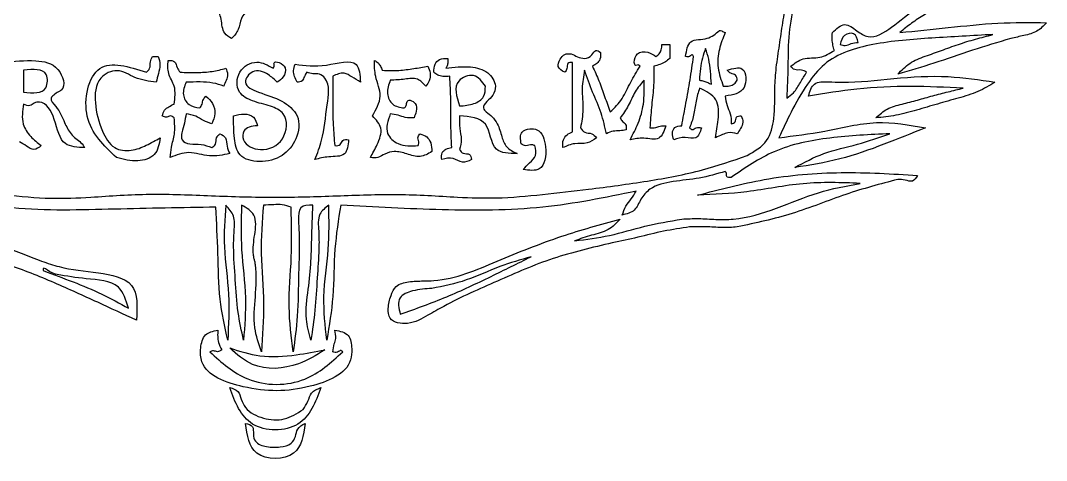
# Model space of a CAD drawing. Extents: x 2 to 213, y 30 to 257.
# Drawn here: x 78.1 to 198.3, y 29.5 to 81.1 of the extents above; entities that cross this region are included whole.
import ezdxf

# ---------------------------------------------------------------- set-up
doc = ezdxf.new("R2010")
doc.units = 0
doc.layers.add('logo_fulldesign_outline', color=7, linetype='CONTINUOUS')

msp = doc.modelspace()

# ---------------------------------------------------------------- linework, layer by layer
at = {"layer": 'logo_fulldesign_outline', "color": 7}
for p, q in [((153.245432, 78.250168), (154.174649, 78.250168)), ((154.174649, 78.250168), (154.174649, 76.624568)), ((93.548623, 76.856625), (94.245712, 76.856625)), ((142.792626, 68.029843), (142.792626, 76.159607)), ((78.450334, 75.230496), (78.450334, 72.675327)), ((78.450334, 72.675327), (78.450334, 72.675327))]:
    msp.add_line(p, q, dxfattribs=at)
for points, knots in [([(163.233594, 65.242475), (164.103012, 65.742049), (165.7973, 66.715599), (166.53019, 69.90574), (166.424037, 72.75723), (166.626048, 75.631567), (167.040882, 78.172064), (167.388015, 80.804359), (167.876571, 83.342952), (168.585518, 85.620872), (169.039541, 87.468398), (169.151335, 88.865879), (169.187215, 89.804478), (169.084428, 90.336615), (169.041022, 90.561336)], [0, 0, 0, 0, 2.878846, 5.610183, 9.154551, 11.571226, 14.211127, 16.880264, 19.536764, 21.950335, 24.039598, 25.219276, 26.156019, 26.840776, 26.840776, 26.840776, 26.840776]), ([(168.808188, 83.360789), (168.545562, 82.104409), (168.018885, 79.584829), (168.048303, 75.755422), (167.935075, 73.224779), (167.879324, 71.978767)], [0, 0, 0, 0, 3.839064, 7.698968, 11.442835, 11.442835, 11.442835, 11.442835]), ([(173.221791, 79.643922), (173.698589, 80.106217), (174.615171, 80.994917), (176.076051, 79.841928), (177.807341, 78.703452), (180.55068, 80.416466), (182.8076, 82.524446), (184.846519, 83.581097), (185.765158, 84.057172)], [0, 0, 0, 0, 1.728158, 3.322156, 4.78888, 7.742829, 11.475518, 14.536354, 14.536354, 14.536354, 14.536354]), ([(102.840014, 78.947045), (102.534629, 79.133329), (101.713556, 79.63418), (101.72431, 81.094008), (101.133965, 82.734322), (99.176221, 82.504332), (97.346125, 82.394851), (95.878401, 82.262427), (95.174858, 82.198951)], [0, 0, 0, 0, 1.016282, 2.732424, 4.082033, 5.53512, 7.812511, 9.909188, 9.909188, 9.909188, 9.909188]), ([(130.017308, 81.966823), (128.487562, 82.113217), (125.157879, 82.431862), (120.032751, 82.588251), (115.342857, 82.386981), (111.062962, 82.4875), (107.877773, 82.350484), (104.957346, 82.743804), (103.855044, 81.257749), (103.748309, 79.950978), (103.13885, 79.277347), (102.840014, 78.947045)], [0, 0, 0, 0, 4.610448, 10.035208, 15.350688, 18.735976, 22.744801, 25.355114, 26.504306, 27.854828, 29.154109, 29.154109, 29.154109, 29.154109]), ([(185.53303, 82.6637), (185.020554, 82.350911), (183.999081, 81.727456), (182.483952, 80.777907), (181.572044, 80.020068), (181.119427, 79.643923)], [0, 0, 0, 0, 1.801783, 3.591337, 5.354884, 5.354884, 5.354884, 5.354884]), ([(181.119427, 79.643923), (183.011073, 79.833117), (186.843804, 80.216451), (192.562501, 80.864434), (196.411871, 80.824795), (198.308172, 80.805267)], [0, 0, 0, 0, 5.704712, 11.558522, 17.242181, 17.242181, 17.242181, 17.242181]), ([(198.308172, 80.805267), (197.960466, 80.43315), (197.239435, 79.661498), (195.665346, 79.30413), (194.637654, 79.065611), (194.127402, 78.947186)], [0, 0, 0, 0, 1.494428, 3.098966, 4.681213, 4.681213, 4.681213, 4.681213]), ([(156.032976, 76.856519), (156.134156, 77.552069), (156.344378, 78.997204), (158.616507, 78.69898), (159.549762, 79.503851), (159.981618, 79.876297)], [0, 0, 0, 0, 1.812947, 3.766742, 5.449545, 5.449545, 5.449545, 5.449545]), ([(160.678707, 79.644169), (160.411204, 79.002377), (159.862886, 77.68685), (159.693379, 75.464008), (160.194191, 74.072443), (160.446226, 73.372133)], [0, 0, 0, 0, 2.081328, 4.266251, 6.479789, 6.479789, 6.479789, 6.479789]), ([(159.981618, 79.876297), (160.080633, 79.880892), (160.257891, 79.889118), (160.445971, 79.701413), (160.598987, 79.663777), (160.678707, 79.644169)], [0, 0, 0, 0, 0.282811, 0.506292, 0.74936, 0.74936, 0.74936, 0.74936]), ([(192.036488, 79.411442), (189.640713, 79.282899), (184.925382, 79.029903), (178.269494, 78.540789), (172.806368, 76.920946), (170.08278, 73.440428), (168.424997, 70.490915), (167.418423, 68.335744), (166.950108, 67.333036)], [0, 0, 0, 0, 7.18084, 14.133226, 20.250955, 23.29766, 27.110117, 30.427166, 30.427166, 30.427166, 30.427166]), ([(173.453919, 77.553361), (173.39413, 77.755811), (173.268651, 78.180697), (173.184906, 78.885985), (173.208986, 79.380787), (173.221791, 79.643922)], [0, 0, 0, 0, 0.632606, 1.327669, 2.117145, 2.117145, 2.117145, 2.117145]), ([(176.241569, 78.482225), (176.134594, 78.912766), (175.92734, 79.746893), (174.426002, 79.434486), (174.245552, 78.657298), (174.151008, 78.250097)], [0, 0, 0, 0, 1.1436, 2.215604, 3.395424, 3.395424, 3.395424, 3.395424]), ([(180.887299, 74.766064), (181.328063, 75.224401), (182.239856, 76.17255), (184.114723, 76.885601), (186.03002, 77.560048), (187.978204, 78.276949), (189.991812, 78.901247), (191.355252, 79.241457), (192.036488, 79.411442)], [0, 0, 0, 0, 1.884953, 3.899348, 5.900782, 8.008537, 10.117469, 12.223413, 12.223413, 12.223413, 12.223413]), ([(152.548343, 76.856696), (152.693606, 76.94394), (152.990735, 77.122395), (153.22386, 77.654622), (153.237789, 78.039168), (153.245432, 78.250168)], [0, 0, 0, 0, 0.497832, 1.018295, 1.65108, 1.65108, 1.65108, 1.65108]), ([(174.151008, 78.250097), (174.343943, 78.18748), (174.781226, 78.04556), (175.447405, 78.429018), (175.968103, 78.463904), (176.241569, 78.482225)], [0, 0, 0, 0, 0.585058, 1.326024, 2.145618, 2.145618, 2.145618, 2.145618]), ([(194.127402, 78.947186), (192.626358, 78.50045), (189.60098, 77.600045), (185.234387, 76.060184), (182.298696, 75.186234), (180.887299, 74.766064)], [0, 0, 0, 0, 4.697702, 9.468295, 13.885553, 13.885553, 13.885553, 13.885553]), ([(141.86341, 74.998262), (141.526551, 75.188131), (140.891817, 75.545896), (141.284025, 76.527864), (141.79247, 77.18502), (142.670089, 77.205754), (143.346732, 76.774318), (144.225315, 76.522086), (145.042299, 76.862724), (145.444566, 77.743344), (145.860124, 77.450779), (146.044532, 77.320951)], [0, 0, 0, 0, 1.004947, 1.893596, 2.669874, 3.416165, 4.239358, 5.083271, 6.031687, 6.742005, 7.308681, 7.308681, 7.308681, 7.308681]), ([(146.044532, 77.320951), (146.064163, 77.044276), (146.09876, 76.55669), (145.633841, 76.013154), (145.288816, 75.801545), (145.115668, 75.695351)], [0, 0, 0, 0, 0.796932, 1.404434, 2.016421, 2.016421, 2.016421, 2.016421]), ([(149.993526, 76.159607), (150.066213, 76.551177), (150.221338, 77.386858), (151.625372, 77.468958), (152.255282, 77.0511), (152.548343, 76.856696)], [0, 0, 0, 0, 1.078425, 2.301551, 3.365674, 3.365674, 3.365674, 3.365674]), ([(156.96184, 76.856519), (156.916017, 76.946899), (156.799676, 77.176368), (156.479008, 76.724234), (156.191538, 76.809493), (156.032976, 76.856519)], [0, 0, 0, 0, 0.245042, 0.622147, 1.086, 1.086, 1.086, 1.086]), ([(158.355665, 77.785736), (158.235174, 77.412118), (157.987682, 76.644694), (157.708586, 75.403977), (157.676049, 74.529393), (157.658929, 74.069222)], [0, 0, 0, 0, 1.177929, 2.419511, 3.798183, 3.798183, 3.798183, 3.798183]), ([(159.052401, 73.604614), (159.016356, 74.106975), (158.946047, 75.086861), (158.78921, 76.503872), (158.495463, 77.372394), (158.355665, 77.785736)], [0, 0, 0, 0, 1.512349, 2.949927, 4.255368, 4.255368, 4.255368, 4.255368]), ([(168.343933, 75.695281), (168.809424, 76.050919), (169.813066, 76.817708), (171.793182, 76.531973), (172.908978, 77.218211), (173.453919, 77.553361)], [0, 0, 0, 0, 1.697124, 3.659155, 5.532117, 5.532117, 5.532117, 5.532117]), ([(76.127645, 76.159713), (77.36517, 76.286381), (79.526395, 76.507595), (82.649132, 75.985196), (83.515064, 73.240034), (82.457931, 72.65607), (82.061037, 72.401371), (81.442422, 71.81538), (82.661068, 70.669302), (83.12161, 69.316949), (83.834032, 67.94982), (84.558751, 67.224148), (85.201189, 66.786752), (85.503678, 66.373233), (85.651234, 66.171516)], [0, 0, 0, 0, 3.754655, 6.557169, 8.996553, 9.36407, 10.036872, 10.495943, 11.600957, 13.775657, 15.279548, 16.060746, 16.842185, 17.586426, 17.586426, 17.586426, 17.586426]), ([(89.367501, 65.009995), (87.875651, 66.394607), (84.928037, 69.130342), (86.524116, 77.009709), (90.783207, 75.655799), (92.851887, 74.998192)], [0, 0, 0, 0, 5.930317, 11.717191, 17.182463, 17.182463, 17.182463, 17.182463]), ([(92.851887, 74.998192), (93.005257, 75.14463), (93.351551, 75.475271), (93.256063, 76.215651), (93.455457, 76.652506), (93.548623, 76.856625)], [0, 0, 0, 0, 0.605721, 1.367654, 2.0359, 2.0359, 2.0359, 2.0359]), ([(94.245712, 76.856625), (94.338798, 76.527413), (94.527542, 75.859892), (94.239743, 74.844514), (94.088886, 74.173404), (94.013232, 73.836847)], [0, 0, 0, 0, 1.006373, 2.040552, 3.080922, 3.080922, 3.080922, 3.080922]), ([(96.104004, 71.28189), (96.203939, 71.997904), (96.381476, 73.269932), (95.28725, 74.788538), (95.367717, 75.866674), (95.406916, 76.391876)], [0, 0, 0, 0, 2.085009, 3.704098, 5.241979, 5.241979, 5.241979, 5.241979]), ([(95.406916, 76.391876), (95.70221, 76.384905), (96.266213, 76.37159), (96.393377, 75.539624), (96.666956, 75.176148), (96.800741, 74.998404)], [0, 0, 0, 0, 0.774983, 1.480191, 2.155075, 2.155075, 2.155075, 2.155075]), ([(105.859545, 68.726473), (105.531548, 68.70429), (104.946644, 68.664732), (104.096317, 68.119455), (104.133607, 66.526478), (106.460021, 65.520416), (109.231854, 66.812834), (109.517577, 70.135203), (107.220046, 71.145327), (105.427831, 71.505456), (103.324677, 72.555601), (103.412337, 75.256135), (105.759998, 76.585424), (107.088027, 75.823964), (107.717978, 75.462765)], [0, 0, 0, 0, 0.984108, 1.754922, 2.75399, 5.036616, 7.910655, 10.823663, 12.553011, 14.752972, 16.588455, 18.934204, 21.220477, 23.28363, 23.28363, 23.28363, 23.28363]), ([(107.717978, 75.462765), (107.7716, 75.542464), (107.901043, 75.734857), (107.667607, 76.285446), (108.133168, 76.207183), (108.414714, 76.159854)], [0, 0, 0, 0, 0.281605, 0.679798, 1.289042, 1.289042, 1.289042, 1.289042]), ([(108.414714, 76.159854), (108.701279, 75.970616), (109.310842, 75.568081), (108.984498, 74.397207), (108.438751, 74.016066), (108.182586, 73.837165)], [0, 0, 0, 0, 0.94114, 2.001931, 2.940307, 2.940307, 2.940307, 2.940307]), ([(110.505346, 73.837024), (110.401412, 74.053925), (110.196336, 74.481899), (110.02218, 75.217172), (110.187424, 75.685454), (110.272865, 75.927585)], [0, 0, 0, 0, 0.724269, 1.429075, 2.183686, 2.183686, 2.183686, 2.183686]), ([(110.272865, 75.927585), (111.418166, 75.782492), (113.645204, 75.500359), (117.714229, 76.868896), (117.87659, 74.672739), (117.938374, 73.837024)], [0, 0, 0, 0, 3.676661, 7.149271, 9.282485, 9.282485, 9.282485, 9.282485]), ([(119.33234, 69.887712), (119.774459, 70.654586), (120.632158, 72.142302), (119.59262, 74.34723), (119.573167, 75.760037), (119.564467, 76.391876)], [0, 0, 0, 0, 2.494248, 4.838777, 6.735609, 6.735609, 6.735609, 6.735609]), ([(119.564467, 76.391876), (119.717116, 76.313012), (120.022078, 76.155457), (120.274842, 75.69317), (120.419854, 75.38661), (120.493684, 75.230531)], [0, 0, 0, 0, 0.503886, 1.006669, 1.528153, 1.528153, 1.528153, 1.528153]), ([(126.532887, 74.998227), (126.531054, 75.329091), (126.527754, 75.924665), (127.232406, 76.629407), (127.827975, 76.626273), (128.15884, 76.624533)], [0, 0, 0, 0, 0.95821, 1.72483, 2.683062, 2.683062, 2.683062, 2.683062]), ([(128.15884, 76.624533), (128.172827, 76.46435), (128.198123, 76.17465), (128.115471, 75.769445), (127.986914, 75.560624), (127.926712, 75.462836)], [0, 0, 0, 0, 0.481132, 0.870158, 1.212784, 1.212784, 1.212784, 1.212784]), ([(142.792626, 76.159607), (142.562892, 76.152901), (142.097073, 76.139303), (142.196293, 75.42519), (141.96881, 75.13344), (141.86341, 74.998262)], [0, 0, 0, 0, 0.575805, 1.16753, 1.678401, 1.678401, 1.678401, 1.678401]), ([(150.690262, 75.695351), (150.631001, 75.768124), (150.497907, 75.93156), (150.105807, 75.664486), (150.034496, 75.978945), (149.993526, 76.159607)], [0, 0, 0, 0, 0.250157, 0.56182, 0.982649, 0.982649, 0.982649, 0.982649]), ([(154.174649, 76.624568), (154.008631, 76.477185), (153.666585, 76.173531), (153.009005, 75.907027), (152.551056, 75.767105), (152.316215, 75.695351)], [0, 0, 0, 0, 0.661421, 1.362726, 2.100905, 2.100905, 2.100905, 2.100905]), ([(155.568015, 68.726403), (155.736779, 69.617056), (156.07568, 71.405604), (156.561964, 74.112485), (156.827799, 75.9367), (156.96184, 76.856519)], [0, 0, 0, 0, 2.71955, 5.461211, 8.249628, 8.249628, 8.249628, 8.249628]), ([(78.450334, 72.675327), (79.543668, 72.569945), (81.265173, 72.404016), (81.372421, 75.52841), (79.589958, 75.346683), (78.450334, 75.230496)], [0, 0, 0, 0, 2.662372, 4.192032, 6.903807, 6.903807, 6.903807, 6.903807]), ([(94.013232, 73.836847), (93.16159, 73.946474), (91.569104, 74.151465), (89.53337, 75.594156), (86.907502, 74.33061), (86.71454, 71.149966), (87.450857, 68.449479), (88.804945, 65.932322), (91.097603, 65.704808), (92.86006, 66.415028), (93.937539, 67.026443), (94.47784, 67.333036)], [0, 0, 0, 0, 2.565354, 4.796964, 6.901572, 9.857972, 13.274028, 15.67184, 17.642775, 19.494012, 21.356013, 21.356013, 21.356013, 21.356013]), ([(96.800741, 74.998404), (97.451716, 74.9849), (98.706843, 74.958863), (100.51093, 75.033733), (101.620297, 75.32525), (102.143207, 75.462659)], [0, 0, 0, 0, 1.954956, 3.769295, 5.387039, 5.387039, 5.387039, 5.387039]), ([(102.143207, 75.462659), (102.250571, 75.236065), (102.4724, 74.767884), (102.200016, 74.034124), (102.004772, 73.586772), (101.911079, 73.372098)], [0, 0, 0, 0, 0.723081, 1.494001, 2.20527, 2.20527, 2.20527, 2.20527]), ([(108.182586, 73.837165), (107.854263, 74.151824), (107.09083, 74.883483), (105.343605, 75.522633), (103.908302, 73.548112), (106.502247, 72.414291), (108.563862, 71.907024), (110.980662, 70.004263), (110.610404, 67.113193), (108.825691, 64.981816), (106.281267, 64.326676), (103.574915, 64.93145), (103.066977, 67.501993), (103.070349, 69.028592), (103.072247, 69.887818)], [0, 0, 0, 0, 1.388422, 3.228423, 4.699531, 6.593487, 9.551621, 12.027372, 14.72622, 17.233759, 19.988696, 22.369872, 24.417202, 27.053083, 27.053083, 27.053083, 27.053083]), ([(111.667043, 74.998368), (111.55886, 74.848252), (111.34027, 74.54493), (111.174713, 73.90394), (110.734605, 73.859943), (110.505346, 73.837024)], [0, 0, 0, 0, 0.562342, 1.136251, 1.760272, 1.760272, 1.760272, 1.760272]), ([(112.595907, 64.777691), (112.886072, 65.528364), (113.686408, 67.598882), (113.880643, 70.691632), (114.4763, 73.779752), (113.15172, 74.86894), (112.364162, 74.773888), (111.893173, 74.925552), (111.667043, 74.998368)], [0, 0, 0, 0, 2.387217, 6.584457, 9.718316, 10.506091, 11.27347, 11.982156, 11.982156, 11.982156, 11.982156]), ([(117.938374, 73.837024), (117.605377, 74.035592), (116.987496, 74.404039), (115.91624, 75.102481), (115.135654, 74.741491), (114.686468, 74.53376)], [0, 0, 0, 0, 1.182608, 2.194348, 3.565679, 3.565679, 3.565679, 3.565679]), ([(114.686468, 74.53376), (114.690234, 73.547407), (114.697521, 71.638579), (114.693092, 68.9241), (114.84698, 67.204341), (114.918596, 66.403996)], [0, 0, 0, 0, 2.95957, 5.727467, 8.136907, 8.136907, 8.136907, 8.136907]), ([(120.493684, 75.230531), (121.142973, 75.206773), (122.373416, 75.16175), (124.151746, 75.422002), (125.279979, 75.604991), (125.835798, 75.69514)], [0, 0, 0, 0, 1.944754, 3.685429, 5.375642, 5.375642, 5.375642, 5.375642]), ([(125.835798, 75.69514), (125.941548, 75.439833), (126.166172, 74.897533), (126.08977, 74.014407), (125.7524, 73.568623), (125.60367, 73.372098)], [0, 0, 0, 0, 0.824429, 1.751182, 2.481864, 2.481864, 2.481864, 2.481864]), ([(128.390967, 74.533619), (128.127562, 74.513037), (127.653202, 74.475972), (126.984902, 74.621567), (126.676666, 74.878417), (126.532887, 74.998227)], [0, 0, 0, 0, 0.79253, 1.427251, 1.982168, 1.982168, 1.982168, 1.982168]), ([(127.926712, 75.462836), (128.890095, 75.586442), (130.560792, 75.800801), (132.876679, 75.215743), (133.935288, 73.628712), (133.535506, 72.237101), (132.780925, 71.675374), (132.146608, 70.881838), (132.760144, 70.250846), (133.421953, 69.812729), (134.134557, 68.808039), (134.429185, 67.540535), (134.975057, 66.106673), (135.834767, 65.69301), (136.288604, 65.474638)], [0, 0, 0, 0, 2.907812, 5.042719, 6.824453, 7.931073, 8.960644, 9.800474, 10.36289, 11.254831, 12.286962, 13.904179, 15.203042, 16.655398, 16.655398, 16.655398, 16.655398]), ([(128.623448, 66.171727), (128.576724, 67.200254), (128.492015, 69.064904), (128.551104, 71.855061), (128.446056, 73.612159), (128.390967, 74.533619)], [0, 0, 0, 0, 3.087993, 5.598324, 8.366467, 8.366467, 8.366467, 8.366467]), ([(132.57209, 73.372274), (132.170322, 73.925289), (131.369273, 75.027897), (128.61333, 73.950204), (129.195413, 72.152086), (129.552312, 71.049586)], [0, 0, 0, 0, 1.857041, 3.702596, 6.627663, 6.627663, 6.627663, 6.627663]), ([(144.186451, 75.23039), (144.058251, 74.523658), (143.781313, 72.996978), (144.127273, 70.728004), (143.850142, 69.201261), (143.721843, 68.494451)], [0, 0, 0, 0, 2.143058, 4.629418, 6.772739, 6.772739, 6.772739, 6.772739]), ([(146.741268, 67.797362), (146.565397, 68.613551), (146.202378, 70.298258), (145.074808, 72.682286), (144.484879, 74.374399), (144.186451, 75.23039)], [0, 0, 0, 0, 2.496501, 5.153062, 7.872752, 7.872752, 7.872752, 7.872752]), ([(145.115668, 75.695351), (145.379903, 75.127289), (145.916224, 73.974287), (146.524438, 72.157939), (146.979186, 70.953751), (147.206229, 70.352532)], [0, 0, 0, 0, 1.878001, 3.811797, 5.739981, 5.739981, 5.739981, 5.739981]), ([(147.206229, 70.352532), (147.702181, 70.849237), (148.716273, 71.864869), (149.539447, 73.87058), (150.308441, 75.089922), (150.690262, 75.695351)], [0, 0, 0, 0, 2.084933, 4.26314, 6.41125, 6.41125, 6.41125, 6.41125]), ([(152.316215, 75.695351), (152.31841, 74.860187), (152.322648, 73.247179), (151.9942, 70.858755), (151.899751, 69.288835), (151.85196, 68.494451)], [0, 0, 0, 0, 2.502237, 4.832736, 7.219876, 7.219876, 7.219876, 7.219876]), ([(160.910834, 75.230567), (161.592123, 75.449789), (163.110334, 75.938312), (163.294134, 72.60292), (161.580612, 72.346012), (160.678707, 72.210789)], [0, 0, 0, 0, 1.766872, 3.93737, 6.349325, 6.349325, 6.349325, 6.349325]), ([(162.072179, 74.069222), (162.042642, 74.296649), (161.984562, 74.74384), (161.300666, 74.814496), (161.037654, 75.095211), (160.910834, 75.230567)], [0, 0, 0, 0, 0.611085, 1.201577, 1.751433, 1.751433, 1.751433, 1.751433]), ([(167.879324, 71.978767), (168.152008, 72.174908), (168.821865, 72.656735), (169.455528, 73.803187), (169.956797, 74.605261), (170.202366, 74.998192)], [0, 0, 0, 0, 0.997718, 2.450924, 3.846551, 3.846551, 3.846551, 3.846551]), ([(170.202366, 74.998192), (170.011094, 75.109329), (169.583469, 75.357795), (168.815472, 75.157152), (168.485651, 75.533549), (168.343933, 75.695281)], [0, 0, 0, 0, 0.649084, 1.451145, 2.055424, 2.055424, 2.055424, 2.055424]), ([(170.434212, 72.211071), (170.594619, 72.775553), (170.917268, 73.910969), (172.794298, 73.890391), (175.776873, 73.751314), (180.544673, 74.335564), (186.510832, 74.709139), (190.447611, 74.11289), (192.269039, 73.837024)], [0, 0, 0, 0, 1.576058, 3.170133, 4.842106, 10.882409, 17.277943, 22.784834, 22.784834, 22.784834, 22.784834]), ([(97.497477, 73.837059), (97.309071, 73.346878), (96.957843, 72.433074), (97.752775, 71.030154), (98.662548, 70.888625), (99.123429, 70.816929)], [0, 0, 0, 0, 1.513031, 2.82062, 4.163133, 4.163133, 4.163133, 4.163133]), ([(101.911079, 73.372098), (101.495772, 73.514406), (100.60131, 73.820898), (99.097295, 73.875463), (98.045886, 73.850224), (97.497477, 73.837059)], [0, 0, 0, 0, 1.310589, 2.822659, 4.471233, 4.471233, 4.471233, 4.471233]), ([(121.422901, 74.069187), (121.244216, 73.554383), (120.911991, 72.59722), (121.589693, 71.044555), (122.559453, 70.893238), (123.048501, 70.816929)], [0, 0, 0, 0, 1.602638, 2.979745, 4.380731, 4.380731, 4.380731, 4.380731]), ([(125.60367, 73.372098), (125.293339, 73.702026), (124.62986, 74.407402), (123.027061, 74.142347), (121.986786, 74.094904), (121.422901, 74.069187)], [0, 0, 0, 0, 1.281307, 2.739399, 4.465292, 4.465292, 4.465292, 4.465292]), ([(129.552312, 71.049586), (130.114429, 71.090717), (131.132749, 71.16523), (132.53562, 72.00301), (132.560363, 72.93199), (132.57209, 73.372274)], [0, 0, 0, 0, 1.704195, 3.087286, 4.333367, 4.333367, 4.333367, 4.333367]), ([(151.154871, 74.069046), (150.781714, 73.631757), (150.019006, 72.73797), (149.387272, 71.086848), (148.704031, 70.127982), (148.367574, 69.655796)], [0, 0, 0, 0, 1.712614, 3.500462, 5.235069, 5.235069, 5.235069, 5.235069]), ([(149.528918, 67.100979), (149.862588, 67.733529), (150.559437, 69.054571), (151.22724, 71.419298), (151.180383, 73.134925), (151.154871, 74.069046)], [0, 0, 0, 0, 2.143759, 4.477114, 7.266139, 7.266139, 7.266139, 7.266139]), ([(157.658929, 74.069222), (157.829133, 74.036749), (158.157866, 73.974031), (158.616847, 73.794546), (158.908387, 73.667414), (159.052401, 73.604614)], [0, 0, 0, 0, 0.518675, 1.001775, 1.473372, 1.473372, 1.473372, 1.473372]), ([(160.446226, 73.372133), (160.691564, 73.368158), (161.133958, 73.360991), (161.763124, 73.578861), (161.971677, 73.909761), (162.072179, 74.069222)], [0, 0, 0, 0, 0.737732, 1.330282, 1.881437, 1.881437, 1.881437, 1.881437]), ([(188.552526, 73.139935), (186.498815, 73.2348), (182.350597, 73.426413), (176.277978, 73.161631), (172.320849, 72.517956), (170.434212, 72.211071)], [0, 0, 0, 0, 6.166825, 12.456151, 18.187004, 18.187004, 18.187004, 18.187004]), ([(192.269039, 73.837024), (191.620304, 73.44653), (190.270951, 72.634312), (187.93954, 71.953759), (185.527256, 71.291829), (183.108775, 70.559301), (180.724897, 69.900914), (179.111559, 69.735495), (178.331848, 69.655549)], [0, 0, 0, 0, 2.262394, 4.705726, 7.237538, 9.778619, 12.288324, 14.635716, 14.635716, 14.635716, 14.635716]), ([(99.123429, 70.816929), (99.21866, 70.961414), (99.418716, 71.264941), (99.459244, 71.817479), (99.705043, 72.085312), (99.820166, 72.210754)], [0, 0, 0, 0, 0.513459, 1.078642, 1.576556, 1.576556, 1.576556, 1.576556]), ([(99.820166, 72.210754), (100.111771, 71.943936), (100.703447, 71.402553), (100.985858, 70.126129), (100.675836, 69.354104), (100.517254, 68.959201)], [0, 0, 0, 0, 1.166813, 2.367504, 3.624805, 3.624805, 3.624805, 3.624805]), ([(157.658929, 73.140006), (157.503371, 72.636431), (157.182206, 71.596745), (157.04732, 69.989278), (156.6752, 68.977948), (156.497232, 68.494275)], [0, 0, 0, 0, 1.577849, 3.257643, 4.797411, 4.797411, 4.797411, 4.797411]), ([(159.517362, 67.332931), (159.645223, 68.018766), (159.912998, 69.45509), (159.95375, 72.03362), (158.423889, 72.771201), (157.658929, 73.140006)], [0, 0, 0, 0, 2.141523, 4.484925, 6.828511, 6.828511, 6.828511, 6.828511]), ([(160.678707, 72.210789), (160.719801, 71.831777), (160.797766, 71.112706), (161.348318, 70.111295), (161.365934, 69.363122), (161.375443, 68.959236)], [0, 0, 0, 0, 1.133978, 2.151416, 3.344978, 3.344978, 3.344978, 3.344978]), ([(178.331848, 69.655549), (178.748939, 70.040085), (179.622298, 70.845274), (181.411953, 71.283627), (183.197645, 71.72964), (184.989567, 72.256294), (186.773054, 72.709123), (187.965035, 72.997703), (188.552526, 73.139935)], [0, 0, 0, 0, 1.675594, 3.508569, 5.391589, 7.234788, 9.100504, 10.913748, 10.913748, 10.913748, 10.913748]), ([(78.450334, 71.281854), (78.335007, 70.480249), (78.136205, 69.098438), (79.219911, 67.411956), (80.104887, 66.736687), (80.540895, 66.403996)], [0, 0, 0, 0, 2.34304, 4.038938, 5.685887, 5.685887, 5.685887, 5.685887]), ([(85.651234, 66.171516), (84.780454, 66.2081), (82.74294, 66.293702), (82.329122, 69.326082), (81.051204, 71.679776), (79.689802, 71.460195), (79.172554, 70.947779), (78.713916, 71.15993), (78.450334, 71.281854)], [0, 0, 0, 0, 2.337849, 5.470266, 8.14752, 8.764649, 9.340076, 10.117662, 10.117662, 10.117662, 10.117662]), ([(94.710179, 69.887712), (94.772087, 70.127725), (94.891209, 70.589557), (95.50229, 70.980893), (95.900808, 71.180245), (96.104004, 71.28189)], [0, 0, 0, 0, 0.716068, 1.377857, 2.066325, 2.066325, 2.066325, 2.066325]), ([(123.048501, 70.816929), (123.152629, 70.902529), (123.382328, 71.091359), (123.279725, 71.617249), (123.597677, 71.70522), (123.74559, 71.746145)], [0, 0, 0, 0, 0.384403, 0.84797, 1.251219, 1.251219, 1.251219, 1.251219]), ([(123.74559, 71.746145), (123.983097, 71.638529), (124.521558, 71.394548), (124.511915, 70.428962), (124.306421, 69.902229), (124.210198, 69.655584)], [0, 0, 0, 0, 0.727235, 1.648739, 2.460217, 2.460217, 2.460217, 2.460217]), ([(96.104004, 69.655584), (95.964726, 69.76567), (95.692527, 69.980815), (95.204344, 69.668015), (94.883133, 69.81082), (94.710179, 69.887712)], [0, 0, 0, 0, 0.482034, 0.942062, 1.478718, 1.478718, 1.478718, 1.478718]), ([(97.497477, 70.120545), (97.44237, 69.750202), (97.330044, 68.99531), (97.004141, 68.063834), (96.873049, 66.931436), (98.072991, 66.468136), (99.258651, 66.661875), (100.096226, 66.335574), (100.517254, 66.171551)], [0, 0, 0, 0, 1.112032, 2.266716, 3.074959, 4.117007, 5.423141, 6.74333, 6.74333, 6.74333, 6.74333]), ([(100.517254, 68.959201), (100.179147, 69.076542), (99.517091, 69.306312), (98.618019, 69.954685), (97.885965, 70.063042), (97.497477, 70.120545)], [0, 0, 0, 0, 1.070538, 2.096249, 3.25608, 3.25608, 3.25608, 3.25608]), ([(103.072247, 69.887818), (103.468792, 69.997606), (104.235664, 70.209925), (105.558933, 69.908109), (105.760639, 69.115248), (105.859545, 68.726473)], [0, 0, 0, 0, 1.245304, 2.408279, 3.527184, 3.527184, 3.527184, 3.527184]), ([(119.099859, 65.009854), (119.367565, 65.504991), (119.93613, 66.556586), (120.685903, 68.472227), (119.766767, 69.43341), (119.33234, 69.887712)], [0, 0, 0, 0, 1.731033, 3.676448, 5.420057, 5.420057, 5.420057, 5.420057]), ([(121.422901, 70.120545), (121.137013, 69.3178), (120.640718, 67.924254), (122.491318, 66.284399), (123.872833, 66.359881), (124.674454, 66.403679)], [0, 0, 0, 0, 2.309239, 4.008786, 6.358159, 6.358159, 6.358159, 6.358159]), ([(124.210198, 69.655584), (123.864543, 69.651126), (123.224808, 69.642874), (122.336943, 70.010177), (121.735122, 70.082845), (121.422901, 70.120545)], [0, 0, 0, 0, 1.025313, 1.897636, 2.838102, 2.838102, 2.838102, 2.838102]), ([(129.552312, 69.887888), (129.527635, 69.397751), (129.48108, 68.473043), (129.841508, 67.162729), (129.646275, 66.336772), (129.552312, 65.939247)], [0, 0, 0, 0, 1.466999, 2.76768, 3.97453, 3.97453, 3.97453, 3.97453]), ([(136.288604, 65.474638), (135.336701, 65.482054), (133.171716, 65.498919), (133.169097, 69.588136), (130.756671, 69.788073), (129.552312, 69.887888)], [0, 0, 0, 0, 2.493646, 5.671493, 8.839583, 8.839583, 8.839583, 8.839583]), ([(161.375443, 68.959236), (161.567635, 69.004623), (161.971193, 69.099924), (161.848838, 69.87315), (162.307687, 69.882886), (162.536787, 69.887747)], [0, 0, 0, 0, 0.520291, 1.092487, 1.66307, 1.66307, 1.66307, 1.66307]), ([(162.536787, 69.887747), (162.637934, 69.646282), (162.846329, 69.148786), (162.481811, 68.416194), (162.204771, 67.997789), (162.072179, 67.797539)], [0, 0, 0, 0, 0.750464, 1.546194, 2.276611, 2.276611, 2.276611, 2.276611]), ([(95.639396, 65.009854), (95.677513, 65.417375), (95.764694, 66.349459), (96.26654, 67.856634), (96.161311, 69.02131), (96.104004, 69.655584)], [0, 0, 0, 0, 1.226437, 2.80511, 4.692944, 4.692944, 4.692944, 4.692944]), ([(148.367574, 69.655796), (148.449315, 69.509411), (148.61138, 69.219178), (149.121791, 68.905818), (149.085041, 68.494185), (149.06431, 68.261971)], [0, 0, 0, 0, 0.501444, 0.994197, 1.631946, 1.631946, 1.631946, 1.631946]), ([(153.71004, 68.726579), (153.504585, 68.119469), (153.083015, 66.873752), (151.117658, 67.404495), (150.043154, 67.19922), (149.528918, 67.100979)], [0, 0, 0, 0, 1.66368, 3.41367, 5.019877, 5.019877, 5.019877, 5.019877]), ([(151.85196, 68.494451), (152.081006, 68.477937), (152.495158, 68.448075), (153.066679, 68.77299), (153.480913, 68.743108), (153.71004, 68.726579)], [0, 0, 0, 0, 0.673421, 1.217653, 1.891309, 1.891309, 1.891309, 1.891309]), ([(154.639151, 67.100803), (154.554672, 67.348869), (154.394182, 67.82013), (154.696812, 68.676331), (155.260683, 68.708739), (155.568015, 68.726403)], [0, 0, 0, 0, 0.780618, 1.482972, 2.324392, 2.324392, 2.324392, 2.324392]), ([(156.497232, 68.494275), (156.598101, 68.394924), (156.840008, 68.156658), (157.299997, 68.614759), (157.683884, 68.536506), (157.891057, 68.494275)], [0, 0, 0, 0, 0.372437, 0.89319, 1.503702, 1.503702, 1.503702, 1.503702]), ([(166.950108, 67.333036), (168.745561, 67.554199), (172.567584, 68.024994), (178.257188, 69.52885), (182.217272, 68.832349), (184.138852, 68.494381)], [0, 0, 0, 0, 5.436443, 11.57268, 17.356957, 17.356957, 17.356957, 17.356957]), ([(94.47784, 67.333036), (94.352591, 66.591258), (94.103691, 65.117166), (91.639105, 64.407413), (90.173418, 64.796211), (89.367501, 65.009995)], [0, 0, 0, 0, 2.08531, 4.144015, 6.65875, 6.65875, 6.65875, 6.65875]), ([(100.517254, 66.171551), (100.694663, 66.29437), (101.090503, 66.568406), (100.944495, 67.332077), (101.290719, 67.653092), (101.446471, 67.797504)], [0, 0, 0, 0, 0.60226, 1.343777, 1.950128, 1.950128, 1.950128, 1.950128]), ([(101.446471, 67.797504), (101.711657, 67.658986), (102.291409, 67.356158), (102.230527, 66.326215), (102.485263, 65.751369), (102.607816, 65.474815)], [0, 0, 0, 0, 0.829969, 1.814489, 2.727264, 2.727264, 2.727264, 2.727264]), ([(124.674454, 66.403679), (124.724444, 66.501518), (124.871386, 66.789107), (124.544367, 67.298594), (124.790885, 67.637814), (124.906934, 67.797504)], [0, 0, 0, 0, 0.316777, 0.931136, 1.477599, 1.477599, 1.477599, 1.477599]), ([(124.906934, 67.797504), (125.1868, 67.698974), (125.735663, 67.505742), (126.266297, 66.682925), (126.2885, 66.054133), (126.300759, 65.706942)], [0, 0, 0, 0, 0.869675, 1.705578, 2.736172, 2.736172, 2.736172, 2.736172]), ([(136.753494, 66.63623), (136.678587, 67.153311), (136.549017, 68.047733), (137.731525, 68.423732), (139.148628, 68.299667), (139.85576, 66.145799), (139.42339, 63.269378), (137.701564, 63.514521), (136.985622, 63.616452)], [0, 0, 0, 0, 1.348858, 2.333194, 3.180798, 5.421142, 8.092868, 9.99448, 9.99448, 9.99448, 9.99448]), ([(141.631282, 66.171763), (141.621683, 66.487724), (141.6046, 67.050038), (142.100477, 67.747904), (142.559486, 67.934876), (142.792626, 68.029843)], [0, 0, 0, 0, 0.925925, 1.647864, 2.393042, 2.393042, 2.393042, 2.393042]), ([(145.579924, 67.333107), (145.228908, 67.077494), (144.474377, 66.528035), (142.997781, 66.770056), (142.090854, 66.372976), (141.631282, 66.171763)], [0, 0, 0, 0, 1.25633, 2.700566, 4.184239, 4.184239, 4.184239, 4.184239]), ([(143.721843, 68.494451), (143.86378, 68.284392), (144.173982, 67.825312), (145.054871, 67.927332), (145.414932, 67.519836), (145.579924, 67.333107)], [0, 0, 0, 0, 0.712214, 1.556533, 2.27067, 2.27067, 2.27067, 2.27067]), ([(149.06431, 68.261971), (148.819512, 68.21663), (148.32238, 68.124553), (147.512968, 68.150385), (147.008714, 67.919709), (146.741268, 67.797362)], [0, 0, 0, 0, 0.746703, 1.516399, 2.385682, 2.385682, 2.385682, 2.385682]), ([(157.891057, 68.494275), (157.727294, 67.987597), (157.414596, 67.020119), (155.887651, 67.499414), (155.069768, 67.238287), (154.639151, 67.100803)], [0, 0, 0, 0, 1.351824, 2.581246, 3.948286, 3.948286, 3.948286, 3.948286]), ([(162.072179, 67.797539), (161.701944, 67.883889), (161.104247, 68.023289), (160.257738, 67.677487), (159.785649, 67.457786), (159.517362, 67.332931)], [0, 0, 0, 0, 1.104, 1.782265, 2.67513, 2.67513, 2.67513, 2.67513]), ([(179.958083, 67.797292), (177.619732, 67.692464), (173.046906, 67.487463), (166.48847, 66.201291), (162.99956, 63.803466), (161.375513, 62.687306)], [0, 0, 0, 0, 7.039881, 13.767036, 19.625494, 19.625494, 19.625494, 19.625494]), ([(184.138852, 68.494381), (182.520501, 67.842541), (179.215793, 66.511471), (174.156441, 64.690565), (170.581814, 64.127852), (168.808188, 63.84865)], [0, 0, 0, 0, 5.237406, 10.694895, 16.069425, 16.069425, 16.069425, 16.069425]), ([(168.808188, 63.84865), (169.92294, 64.44666), (172.244533, 65.692082), (176.152812, 66.476365), (178.69882, 67.360163), (179.958083, 67.797292)], [0, 0, 0, 0, 3.77475, 7.861337, 11.860643, 11.860643, 11.860643, 11.860643]), ([(80.540895, 66.403996), (80.253375, 66.186627), (79.686624, 65.758158), (78.776746, 66.373684), (78.251134, 66.702311), (77.985726, 66.868252)], [0, 0, 0, 0, 0.975596, 1.923062, 2.889473, 2.889473, 2.889473, 2.889473]), ([(116.544901, 67.100732), (116.48147, 66.433202), (116.349984, 65.049497), (114.20859, 65.187987), (113.112019, 64.908999), (112.595907, 64.777691)], [0, 0, 0, 0, 1.732506, 3.59126, 5.243962, 5.243962, 5.243962, 5.243962]), ([(114.918596, 66.403996), (115.165882, 66.398721), (115.624538, 66.388936), (115.803501, 67.171895), (116.281554, 67.12601), (116.544901, 67.100732)], [0, 0, 0, 0, 0.655288, 1.215402, 1.902417, 1.902417, 1.902417, 1.902417]), ([(127.462104, 64.777902), (127.431074, 65.060942), (127.376725, 65.556683), (127.959284, 66.073513), (128.391488, 66.137426), (128.623448, 66.171727)], [0, 0, 0, 0, 0.801715, 1.404194, 2.102094, 2.102094, 2.102094, 2.102094]), ([(138.379094, 66.403749), (138.262124, 66.447833), (137.915134, 66.578607), (137.33341, 66.265436), (136.935903, 66.519599), (136.753494, 66.63623)], [0, 0, 0, 0, 0.366228, 1.086409, 1.697139, 1.697139, 1.697139, 1.697139]), ([(136.985622, 63.616452), (137.232909, 63.876501), (137.728477, 64.397644), (138.6397, 65.21578), (138.466984, 66.003105), (138.379094, 66.403749)], [0, 0, 0, 0, 1.097715, 2.199838, 3.341763, 3.341763, 3.341763, 3.341763]), ([(64.280838, 65.707084), (64.569498, 65.491104), (65.273298, 64.964508), (65.273543, 63.683442), (65.509292, 62.224968), (67.293461, 62.014212), (68.96659, 61.579472), (72.148053, 61.128325), (76.313221, 60.661507), (81.434321, 60.132611), (84.785377, 60.290842), (86.347794, 60.364617)], [0, 0, 0, 0, 1.029071, 2.509051, 3.658483, 4.95187, 7.181416, 9.137523, 14.46845, 19.834787, 24.522407, 24.522407, 24.522407, 24.522407]), ([(102.607816, 65.474815), (101.815153, 65.309892), (100.219348, 64.977865), (97.873093, 65.879877), (96.367442, 65.293427), (95.639396, 65.009854)], [0, 0, 0, 0, 2.39208, 4.815787, 7.085024, 7.085024, 7.085024, 7.085024]), ([(126.300759, 65.706942), (125.847754, 65.44811), (124.913085, 64.91407), (123.385719, 65.465351), (122.013611, 65.822252), (120.833531, 65.515029), (120.009821, 64.932276), (119.398598, 64.984385), (119.099859, 65.009854)], [0, 0, 0, 0, 1.491448, 3.077255, 4.576461, 5.707582, 6.618477, 7.4893, 7.4893, 7.4893, 7.4893]), ([(130.94649, 64.777902), (130.582808, 64.597024), (129.844191, 64.229669), (128.767476, 65.129335), (127.918487, 64.90077), (127.462104, 64.777902)], [0, 0, 0, 0, 1.121692, 2.278093, 3.622349, 3.622349, 3.622349, 3.622349]), ([(129.552312, 65.939247), (129.671525, 65.76004), (129.936493, 65.361726), (130.809071, 65.565592), (130.902537, 65.029843), (130.94649, 64.777902)], [0, 0, 0, 0, 0.602434, 1.339001, 1.992859, 1.992859, 1.992859, 1.992859]), ([(144.651024, 61.293834), (146.957067, 61.597231), (151.43309, 62.186126), (157.693918, 63.336767), (161.500191, 64.646166), (163.233594, 65.242475)], [0, 0, 0, 0, 6.98039, 13.548923, 19.041749, 19.041749, 19.041749, 19.041749]), ([(160.678424, 63.384395), (159.666017, 63.09058), (157.653986, 62.506661), (154.663429, 62.275505), (152.073099, 61.720097), (150.73399, 60.210232), (150.162394, 58.666008), (149.125109, 58.405609), (148.599666, 58.273703)], [0, 0, 0, 0, 3.144692, 6.249678, 9.09666, 10.675448, 12.160641, 13.685295, 13.685295, 13.685295, 13.685295]), ([(157.426554, 60.59678), (160.015562, 61.280232), (165.52999, 62.735944), (174.233646, 63.464425), (180.230744, 63.100341), (183.210024, 62.919469)], [0, 0, 0, 0, 8.02322, 17.088965, 26.03894, 26.03894, 26.03894, 26.03894]), ([(161.375513, 62.687306), (161.136215, 62.677227), (160.746349, 62.660806), (160.868523, 63.146307), (160.73672, 63.311382), (160.678424, 63.384395)], [0, 0, 0, 0, 0.548186, 0.893108, 1.166653, 1.166653, 1.166653, 1.166653]), ([(183.210024, 62.919469), (183.034483, 62.633281), (182.688727, 62.06959), (181.72954, 62.405888), (181.168439, 62.43875), (180.887335, 62.455213)], [0, 0, 0, 0, 0.89046, 1.753901, 2.620762, 2.620762, 2.620762, 2.620762]), ([(155.568121, 57.809483), (156.227761, 57.842918), (157.567698, 57.910834), (159.576595, 57.7321), (162.685593, 57.771173), (166.734213, 58.969159), (171.46009, 61.05184), (174.829049, 61.682414), (176.473732, 61.990252)], [0, 0, 0, 0, 1.978777, 4.019523, 6.043153, 11.270577, 16.512285, 21.512037, 21.512037, 21.512037, 21.512037]), ([(176.473732, 61.990252), (174.241881, 62.069059), (169.78473, 62.226442), (163.510705, 60.876845), (159.359635, 60.685763), (157.426554, 60.59678)], [0, 0, 0, 0, 6.67425, 13.328909, 19.128754, 19.128754, 19.128754, 19.128754]), ([(180.887335, 62.455213), (178.841862, 61.911422), (174.647797, 60.796426), (168.581477, 58.270604), (164.238351, 57.342929), (162.072285, 56.880266)], [0, 0, 0, 0, 6.34477, 13.009405, 19.640389, 19.640389, 19.640389, 19.640389]), ([(100.981722, 59.20292), (97.034086, 59.134326), (89.099889, 58.996461), (77.367413, 58.621262), (69.795671, 60.266747), (66.139272, 61.061353)], [0, 0, 0, 0, 11.857933, 23.832791, 35.015684, 35.015684, 35.015684, 35.015684]), ([(66.139272, 61.061353), (66.735165, 60.019929), (67.952834, 57.891847), (71.674738, 56.22444), (75.077577, 55.039206), (78.136966, 53.817665), (80.429258, 52.910246), (83.43882, 51.913605), (86.870612, 51.635497), (91.957855, 50.681652), (91.779668, 47.535533), (91.690613, 45.96317)], [0, 0, 0, 0, 3.511575, 7.175676, 11.759932, 14.459028, 17.025754, 19.185706, 23.848723, 27.978194, 32.104013, 32.104013, 32.104013, 32.104013]), ([(86.347794, 60.364617), (88.647103, 60.524692), (93.352592, 60.852282), (100.55812, 60.518001), (107.85197, 60.288404), (115.133287, 60.513584), (122.260472, 60.817063), (126.987385, 60.51413), (129.320361, 60.364617)], [0, 0, 0, 0, 6.908567, 14.138238, 21.615723, 28.797694, 35.988835, 42.99685, 42.99685, 42.99685, 42.99685]), ([(150.225972, 61.061353), (146.595238, 60.321539), (139.108718, 58.796054), (127.460013, 58.785998), (119.579202, 59.218087), (115.615649, 59.4354)], [0, 0, 0, 0, 11.089998, 22.867414, 34.784013, 34.784013, 34.784013, 34.784013]), ([(129.320361, 60.364617), (130.835508, 60.308624), (134.15272, 60.186036), (139.265584, 60.680097), (142.852927, 61.088919), (144.651024, 61.293834)], [0, 0, 0, 0, 4.544004, 9.94849, 15.379712, 15.379712, 15.379712, 15.379712]), ([(148.599666, 58.273703), (148.722818, 58.631878), (148.961409, 59.325794), (149.66425, 60.163521), (150.038338, 60.761448), (150.225972, 61.061353)], [0, 0, 0, 0, 1.12586, 2.181205, 3.243223, 3.243223, 3.243223, 3.243223]), ([(102.375547, 43.640128), (102.031818, 45.226698), (101.307071, 48.571966), (101.266964, 53.810433), (101.076969, 57.402275), (100.981722, 59.20292)], [0, 0, 0, 0, 4.857428, 10.241838, 15.654643, 15.654643, 15.654643, 15.654643]), ([(102.143066, 59.4354), (102.029364, 57.805195), (101.785694, 54.311596), (102.679232, 49.07198), (102.475275, 45.423914), (102.375547, 43.640128)], [0, 0, 0, 0, 4.887887, 10.474949, 15.820782, 15.820782, 15.820782, 15.820782]), ([(104.233627, 43.640128), (103.99702, 44.718705), (103.485206, 47.051816), (103.282428, 50.713186), (103.026668, 53.904488), (103.111573, 56.348668), (103.287692, 58.180787), (102.508207, 59.035173), (102.143066, 59.4354)], [0, 0, 0, 0, 3.30631, 7.152004, 10.997214, 12.839086, 14.60687, 16.164729, 16.164729, 16.164729, 16.164729]), ([(104.001499, 59.4354), (103.955167, 57.688976), (103.858932, 54.061516), (104.636401, 48.814624), (104.361887, 45.287904), (104.233627, 43.640128)], [0, 0, 0, 0, 5.234469, 10.872403, 15.816697, 15.816697, 15.816697, 15.816697]), ([(106.324188, 42.246656), (106.006539, 43.181498), (105.294335, 45.277516), (105.64066, 48.758083), (105.807021, 51.362531), (105.567042, 52.86289), (105.444139, 53.239518), (105.298488, 54.285508), (105.524305, 55.888703), (105.879724, 58.35707), (104.582657, 59.101745), (104.001499, 59.4354)], [0, 0, 0, 0, 2.930551, 6.570613, 10.322725, 10.729273, 11.116269, 11.50865, 13.875105, 16.155849, 18.007301, 18.007301, 18.007301, 18.007301]), ([(106.556669, 59.4354), (106.417919, 57.547618), (106.135529, 53.705503), (106.745325, 47.976396), (106.462935, 44.13436), (106.324188, 42.246656)], [0, 0, 0, 0, 5.66872, 11.537276, 17.205762, 17.205762, 17.205762, 17.205762]), ([(109.808574, 59.20292), (109.462012, 59.321483), (108.798564, 59.548456), (107.689803, 59.482474), (106.958137, 59.452078), (106.556669, 59.4354)], [0, 0, 0, 0, 1.087352, 2.081594, 3.290432, 3.290432, 3.290432, 3.290432]), ([(110.040702, 42.246656), (109.824019, 44.006352), (109.370063, 47.692951), (109.954944, 53.35221), (109.857548, 57.245341), (109.808574, 59.20292)], [0, 0, 0, 0, 5.30258, 11.109018, 16.981537, 16.981537, 16.981537, 16.981537]), ([(112.363391, 59.4354), (111.798039, 59.43197), (110.674073, 59.425149), (110.65187, 57.612758), (110.824791, 55.174206), (110.635269, 51.31753), (110.655138, 46.687784), (110.23469, 43.648798), (110.040702, 42.246656)], [0, 0, 0, 0, 1.448295, 2.879326, 4.421487, 9.209047, 14.153701, 18.389356, 18.389356, 18.389356, 18.389356]), ([(112.131263, 43.640128), (111.90312, 44.456011), (111.358736, 46.402822), (111.841889, 49.550819), (112.138913, 52.531758), (112.216153, 55.109217), (112.266995, 57.277314), (112.331475, 58.720876), (112.363391, 59.4354)], [0, 0, 0, 0, 2.517544, 6.007217, 9.370558, 11.544028, 13.733108, 15.87861, 15.87861, 15.87861, 15.87861]), ([(114.221824, 59.4354), (113.810785, 59.116225), (112.847524, 58.368246), (113.082561, 56.32751), (113.080355, 53.900038), (112.838621, 50.779326), (112.65403, 47.214716), (112.301095, 44.801409), (112.131263, 43.640128)], [0, 0, 0, 0, 1.473787, 3.453788, 5.537139, 8.958621, 12.750496, 16.267546, 16.267546, 16.267546, 16.267546]), ([(113.989697, 43.640128), (113.800093, 45.330587), (113.402288, 48.877306), (114.313566, 54.121572), (114.25163, 57.708998), (114.221824, 59.4354)], [0, 0, 0, 0, 5.078971, 10.656091, 15.829779, 15.829779, 15.829779, 15.829779]), ([(115.615649, 59.4354), (115.344555, 57.727422), (114.782643, 54.187202), (114.859244, 48.866557), (114.272204, 45.338143), (113.989697, 43.640128)], [0, 0, 0, 0, 5.180197, 10.737272, 15.89243, 15.89243, 15.89243, 15.89243]), ([(147.438357, 55.021833), (145.100833, 54.478733), (140.475578, 53.404102), (133.996633, 50.560107), (129.082364, 48.406789), (125.697801, 46.463516), (123.771958, 45.351295), (121.29057, 45.717545), (121.127134, 47.514028), (121.425171, 48.741805), (122.055188, 50.153111), (123.668091, 50.518214), (125.134451, 50.558327), (128.722699, 50.631821), (134.081315, 52.969423), (141.154074, 55.820081), (146.071837, 57.176345), (148.367574, 57.809483)], [0, 0, 0, 0, 7.183302, 14.213586, 21.157846, 23.297258, 25.866243, 27.97196, 29.144837, 30.68624, 31.906588, 33.460691, 35.201583, 36.420213, 44.15446, 52.29752, 59.427239, 59.427239, 59.427239, 59.427239]), ([(148.367574, 57.809483), (147.929048, 57.348557), (147.003586, 56.375821), (144.972138, 55.951653), (143.675024, 55.487169), (143.024754, 55.254313)], [0, 0, 0, 0, 1.865967, 3.937927, 6.020861, 6.020861, 6.020861, 6.020861]), ([(143.024754, 55.254313), (144.397943, 55.429371), (147.184702, 55.784635), (151.274829, 57.061286), (154.122608, 57.557572), (155.568121, 57.809483)], [0, 0, 0, 0, 4.145135, 8.412168, 12.810797, 12.810797, 12.810797, 12.810797]), ([(91.690613, 45.96317), (90.175848, 46.662536), (86.977734, 48.139104), (81.991623, 50.415466), (77.322315, 52.298147), (73.12996, 53.533962), (69.704717, 54.451483), (67.005564, 55.139139), (65.206589, 56.044808), (64.138333, 56.786648), (63.299972, 57.00493), (62.887366, 57.112359)], [0, 0, 0, 0, 5.005138, 10.56731, 16.445547, 20.088083, 23.665202, 27.104227, 28.386952, 29.69615, 30.964916, 30.964916, 30.964916, 30.964916]), ([(156.497337, 56.880266), (155.479316, 56.734398), (153.434105, 56.441349), (150.448938, 55.652362), (148.436279, 55.230835), (147.438357, 55.021833)], [0, 0, 0, 0, 3.082562, 6.192883, 9.251665, 9.251665, 9.251665, 9.251665]), ([(162.072285, 56.880266), (161.468894, 56.841744), (160.241834, 56.763405), (158.385755, 56.953725), (157.129502, 56.904857), (156.497337, 56.880266)], [0, 0, 0, 0, 1.810949, 3.682762, 5.578796, 5.578796, 5.578796, 5.578796]), ([(122.584104, 46.659588), (124.413008, 47.310128), (128.042159, 48.601016), (133.089679, 51.009358), (136.357829, 52.625807), (137.914768, 53.39588)], [0, 0, 0, 0, 5.819511, 11.547841, 16.75974, 16.75974, 16.75974, 16.75974]), ([(137.914768, 53.39588), (136.688805, 53.044864), (134.100287, 52.303724), (130.411465, 50.516703), (127.659739, 49.956205), (126.300618, 49.679366)], [0, 0, 0, 0, 3.821528, 8.068838, 12.214026, 12.214026, 12.214026, 12.214026]), ([(82.399152, 51.305284), (82.150974, 51.369393), (81.664342, 51.495101), (80.647991, 52.283042), (80.751764, 51.858035), (80.773199, 51.770245)], [0, 0, 0, 0, 0.918223, 1.800469, 2.030151, 2.030151, 2.030151, 2.030151]), ([(80.773199, 51.770245), (81.935801, 51.336367), (84.241609, 50.475848), (87.626301, 49.106482), (89.727247, 47.933848), (90.761397, 47.356642)], [0, 0, 0, 0, 3.72381, 7.385502, 10.935135, 10.935135, 10.935135, 10.935135]), ([(90.761397, 47.356642), (90.468726, 48.301933), (89.759851, 50.591515), (85.833469, 50.74282), (83.495143, 51.125785), (82.399152, 51.305284)], [0, 0, 0, 0, 2.738564, 6.633056, 10.06879, 10.06879, 10.06879, 10.06879]), ([(126.300618, 49.679366), (125.564548, 49.637097), (124.291416, 49.563986), (122.134586, 48.718234), (122.427553, 47.376541), (122.584104, 46.659588)], [0, 0, 0, 0, 2.287253, 3.956116, 5.871307, 5.871307, 5.871307, 5.871307]), ([(114.918702, 44.801402), (115.537182, 44.681494), (116.737708, 44.448741), (116.953178, 42.695589), (116.785691, 39.814896), (110.933972, 37.523623), (105.333073, 37.559228), (99.276117, 39.631154), (99.138372, 42.69137), (99.548209, 44.451016), (100.667148, 44.686377), (101.213991, 44.801402)], [0, 0, 0, 0, 1.699061, 3.298032, 4.613002, 10.257451, 18.111923, 23.755204, 25.393472, 27.009857, 28.554892, 28.554892, 28.554892, 28.554892]), ([(101.213991, 44.801402), (101.204595, 44.553021), (101.186512, 44.074953), (101.277868, 43.267571), (101.530811, 42.769642), (101.678599, 42.478713)], [0, 0, 0, 0, 0.74624, 1.436316, 2.406181, 2.406181, 2.406181, 2.406181]), ([(114.686574, 42.246585), (114.727089, 42.563115), (114.795917, 43.100836), (115.139049, 43.924708), (115.000777, 44.47485), (114.918702, 44.801402)], [0, 0, 0, 0, 0.957179, 1.626055, 2.602941, 2.602941, 2.602941, 2.602941]), ([(101.678599, 42.478713), (101.515606, 42.368981), (101.203902, 42.159133), (100.714193, 42.457627), (100.421628, 42.313726), (100.285127, 42.246585)], [0, 0, 0, 0, 0.542331, 1.037142, 1.469932, 1.469932, 1.469932, 1.469932]), ([(100.285127, 42.246585), (101.659787, 41.011955), (104.727796, 38.256468), (111.425347, 38.220305), (114.479856, 41.00111), (115.847918, 42.246585)], [0, 0, 0, 0, 5.444612, 12.151451, 17.592105, 17.592105, 17.592105, 17.592105]), ([(102.607674, 42.710911), (103.780243, 42.332766), (106.313461, 41.515819), (110.146329, 41.813453), (112.647221, 42.274259), (113.757216, 42.478784)], [0, 0, 0, 0, 3.66574, 7.919469, 11.314129, 11.314129, 11.314129, 11.314129]), ([(113.757216, 42.478784), (112.768081, 41.873227), (110.25633, 40.335514), (105.659221, 39.995196), (103.447573, 41.963446), (102.607674, 42.710911)], [0, 0, 0, 0, 3.494306, 8.873236, 12.166661, 12.166661, 12.166661, 12.166661]), ([(115.847918, 42.246585), (115.787437, 42.319092), (115.615067, 42.525733), (115.210773, 42.110993), (114.871247, 42.198817), (114.686574, 42.246585)], [0, 0, 0, 0, 0.249228, 0.710294, 1.260142, 1.260142, 1.260142, 1.260142]), ([(102.607674, 38.065216), (102.982363, 37.971333), (103.714793, 37.787814), (103.938515, 36.647134), (104.608283, 35.290596), (106.535314, 34.338871), (109.083259, 34.137237), (110.495781, 35.052677), (111.202047, 35.510399)], [0, 0, 0, 0, 1.061922, 2.075812, 3.153855, 5.582922, 8.040131, 10.497369, 10.497369, 10.497369, 10.497369]), ([(113.292608, 38.065216), (112.65438, 36.371444), (111.341716, 32.887802), (104.558567, 32.887802), (103.245902, 36.371444), (102.607674, 38.065216)], [0, 0, 0, 0, 5.032785, 10.351106, 15.383892, 15.383892, 15.383892, 15.383892]), ([(111.202047, 35.510399), (111.410752, 35.814857), (111.817447, 36.408142), (112.093923, 37.610421), (112.8695, 37.904684), (113.292608, 38.065216)], [0, 0, 0, 0, 1.111295, 2.165536, 3.431059, 3.431059, 3.431059, 3.431059]), ([(111.434386, 33.884235), (111.243817, 32.502986), (110.834904, 29.539177), (105.065701, 29.539218), (104.656618, 32.502988), (104.465967, 33.884235)], [0, 0, 0, 0, 3.746909, 8.039914, 11.786907, 11.786907, 11.786907, 11.786907]), ([(104.465967, 33.884235), (104.800053, 33.797514), (105.465312, 33.624829), (105.32433, 32.601676), (105.587246, 31.519069), (107.028167, 31.077153), (108.423725, 31.04385), (109.802434, 31.350056), (110.371283, 32.317175), (110.470488, 33.351027), (111.094106, 33.695999), (111.434386, 33.884235)], [0, 0, 0, 0, 0.900065, 1.792281, 2.641139, 4.090189, 5.696605, 7.040658, 7.972759, 8.87831, 9.965849, 9.965849, 9.965849, 9.965849])]:
    msp.add_open_spline(points, degree=3, knots=knots, dxfattribs=at)

doc.saveas('drawing.dxf')
